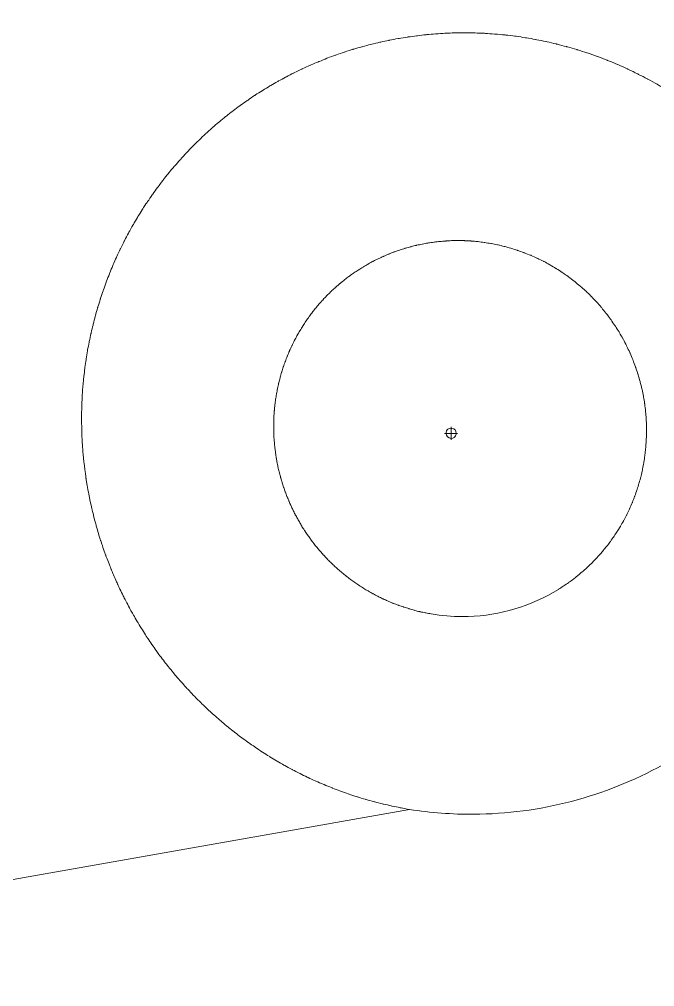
# Model space of a CAD drawing. Header units: millimetres. Extents: x 214 to 1190, y -192 to 1092.
# Drawn here: x 1046.31743 to 1046.32955, y 67.15974 to 67.17819 of the extents above; entities that cross this region are included whole.
import ezdxf

# ---------------------------------------------------------------- set-up
doc = ezdxf.new("R2010")
doc.units = ezdxf.units.MM
doc.layers.add('I-ARQ', color=8, linetype='Continuous', lineweight=0)

msp = doc.modelspace()

# ---------------------------------------------------------------- linework, layer by layer
at = {"layer": 'I-ARQ', "lineweight": 5}
for points, knots in [([(1046.261684, 67.170502), (1046.266799, 67.191433), (1046.285943, 67.20587), (1046.307473, 67.205035), (1046.307473, 67.205035), (1046.329003, 67.204198), (1046.346969, 67.188319), (1046.350444, 67.167054)], [0, 0, 0, 0, 0.5, 0.5, 0.5, 0.75, 1, 1, 1, 1]), ([(1046.305713, 67.205697), (1046.305713, 67.205697), (1046.312217, 67.205277), (1046.312217, 67.205277), (1046.312217, 67.205277), (1046.312217, 67.205277), (1046.318597, 67.203951), (1046.318597, 67.203951), (1046.318597, 67.203951), (1046.318597, 67.203951), (1046.324727, 67.201744), (1046.324727, 67.201744), (1046.324727, 67.201744), (1046.324727, 67.201744), (1046.330484, 67.198701), (1046.330484, 67.198701), (1046.330484, 67.198701), (1046.330484, 67.198701), (1046.335755, 67.194883), (1046.335755, 67.194883), (1046.335755, 67.194883), (1046.335755, 67.194883), (1046.340436, 67.190363), (1046.340436, 67.190363), (1046.340436, 67.190363), (1046.340436, 67.190363), (1046.344434, 67.185233), (1046.344434, 67.185233), (1046.344434, 67.185233), (1046.344434, 67.185233), (1046.347669, 67.179594), (1046.347669, 67.179594), (1046.347669, 67.179594), (1046.347669, 67.179594), (1046.350077, 67.173558), (1046.350077, 67.173558), (1046.350077, 67.173558), (1046.350077, 67.173558), (1046.351609, 67.167244), (1046.351609, 67.167244)], [0, 0, 0, 0, 0.1, 0.1, 0.1, 0.15, 0.2, 0.2, 0.2, 0.25, 0.3, 0.3, 0.3, 0.35, 0.4, 0.4, 0.4, 0.45, 0.5, 0.5, 0.5, 0.55, 0.6, 0.6, 0.6, 0.65, 0.7, 0.7, 0.7, 0.75, 0.8, 0.8, 0.8, 0.85, 0.9, 0.9, 0.9, 0.95, 1, 1, 1, 1]), ([(1046.263384, 67.159744), (1046.263384, 67.181794), (1046.280311, 67.200151), (1046.302289, 67.201935), (1046.302289, 67.201935), (1046.324267, 67.203719), (1046.343933, 67.188334), (1046.34749, 67.166571)], [0, 0, 0, 0, 0.5, 0.5, 0.5, 0.75, 1, 1, 1, 1]), ([(1046.26405, 67.159744), (1046.26405, 67.181347), (1046.280562, 67.199367), (1046.302083, 67.201249), (1046.302083, 67.201249), (1046.323603, 67.203132), (1046.342992, 67.188253), (1046.346744, 67.166979)], [0, 0, 0, 0, 0.5, 0.5, 0.5, 0.75, 1, 1, 1, 1]), ([(1046.26711, 67.159744), (1046.26711, 67.17976), (1046.282409, 67.196456), (1046.302349, 67.198201), (1046.302349, 67.198201), (1046.322289, 67.199945), (1046.340255, 67.18616), (1046.343731, 67.166448)], [0, 0, 0, 0, 0.5, 0.5, 0.5, 0.75, 1, 1, 1, 1]), ([(1046.325917, 67.177935), (1046.325917, 67.177935), (1046.325735, 67.177933), (1046.325735, 67.177933), (1046.325735, 67.177933), (1046.325735, 67.177933), (1046.325552, 67.177926), (1046.325552, 67.177926), (1046.325552, 67.177926), (1046.325552, 67.177926), (1046.325372, 67.177914), (1046.325372, 67.177914), (1046.325372, 67.177914), (1046.325372, 67.177914), (1046.325191, 67.177898), (1046.325191, 67.177898), (1046.325191, 67.177898), (1046.325191, 67.177898), (1046.325013, 67.177878), (1046.325013, 67.177878), (1046.325013, 67.177878), (1046.325013, 67.177878), (1046.324835, 67.177854), (1046.324835, 67.177854), (1046.324835, 67.177854), (1046.324835, 67.177854), (1046.324659, 67.177825), (1046.324659, 67.177825), (1046.324659, 67.177825), (1046.324659, 67.177825), (1046.324483, 67.177792), (1046.324483, 67.177792), (1046.324483, 67.177792), (1046.324483, 67.177792), (1046.324309, 67.177756), (1046.324309, 67.177756), (1046.324309, 67.177756), (1046.324309, 67.177756), (1046.324138, 67.177714), (1046.324138, 67.177714), (1046.324138, 67.177714), (1046.324138, 67.177714), (1046.323968, 67.177669), (1046.323968, 67.177669), (1046.323968, 67.177669), (1046.323968, 67.177669), (1046.323799, 67.17762), (1046.323799, 67.17762), (1046.323799, 67.17762), (1046.323799, 67.17762), (1046.323632, 67.177568), (1046.323632, 67.177568), (1046.323632, 67.177568), (1046.323632, 67.177568), (1046.323466, 67.17751), (1046.323466, 67.17751), (1046.323466, 67.17751), (1046.323466, 67.17751), (1046.323302, 67.17745), (1046.323302, 67.17745), (1046.323302, 67.17745), (1046.323302, 67.17745), (1046.32314, 67.177385), (1046.32314, 67.177385), (1046.32314, 67.177385), (1046.32314, 67.177385), (1046.322981, 67.177317), (1046.322981, 67.177317), (1046.322981, 67.177317), (1046.322981, 67.177317), (1046.322823, 67.177246), (1046.322823, 67.177246), (1046.322823, 67.177246), (1046.322823, 67.177246), (1046.322667, 67.17717), (1046.322667, 67.17717), (1046.322667, 67.17717), (1046.322667, 67.17717), (1046.322513, 67.177091), (1046.322513, 67.177091), (1046.322513, 67.177091), (1046.322513, 67.177091), (1046.322362, 67.177009), (1046.322362, 67.177009), (1046.322362, 67.177009), (1046.322362, 67.177009), (1046.322213, 67.176923), (1046.322213, 67.176923), (1046.322213, 67.176923), (1046.322213, 67.176923), (1046.322066, 67.176834), (1046.322066, 67.176834), (1046.322066, 67.176834), (1046.322066, 67.176834), (1046.321921, 67.176742), (1046.321921, 67.176742), (1046.321921, 67.176742), (1046.321921, 67.176742), (1046.321779, 67.176645), (1046.321779, 67.176645), (1046.321779, 67.176645), (1046.321779, 67.176645), (1046.321638, 67.176546), (1046.321638, 67.176546), (1046.321638, 67.176546), (1046.321638, 67.176546), (1046.321502, 67.176445), (1046.321502, 67.176445), (1046.321502, 67.176445), (1046.321502, 67.176445), (1046.321367, 67.176339), (1046.321367, 67.176339), (1046.321367, 67.176339), (1046.321367, 67.176339), (1046.321234, 67.17623), (1046.321234, 67.17623), (1046.321234, 67.17623), (1046.321234, 67.17623), (1046.321104, 67.176119), (1046.321104, 67.176119), (1046.321104, 67.176119), (1046.321104, 67.176119), (1046.320977, 67.176004), (1046.320977, 67.176004), (1046.320977, 67.176004), (1046.320977, 67.176004), (1046.320853, 67.175887), (1046.320853, 67.175887), (1046.320853, 67.175887), (1046.320853, 67.175887), (1046.320731, 67.175766), (1046.320731, 67.175766), (1046.320731, 67.175766), (1046.320731, 67.175766), (1046.320613, 67.175643), (1046.320613, 67.175643), (1046.320613, 67.175643), (1046.320613, 67.175643), (1046.320498, 67.175517), (1046.320498, 67.175517), (1046.320498, 67.175517), (1046.320498, 67.175517), (1046.320384, 67.175389), (1046.320384, 67.175389), (1046.320384, 67.175389), (1046.320384, 67.175389), (1046.320275, 67.175257), (1046.320275, 67.175257), (1046.320275, 67.175257), (1046.320275, 67.175257), (1046.320168, 67.175123), (1046.320168, 67.175123), (1046.320168, 67.175123), (1046.320168, 67.175123), (1046.320064, 67.174987), (1046.320064, 67.174987), (1046.320064, 67.174987), (1046.320064, 67.174987), (1046.319964, 67.174848), (1046.319964, 67.174848), (1046.319964, 67.174848), (1046.319964, 67.174848), (1046.319867, 67.174706), (1046.319867, 67.174706), (1046.319867, 67.174706), (1046.319867, 67.174706), (1046.319772, 67.174563), (1046.319772, 67.174563), (1046.319772, 67.174563), (1046.319772, 67.174563), (1046.319682, 67.174417), (1046.319682, 67.174417), (1046.319682, 67.174417), (1046.319682, 67.174417), (1046.319595, 67.174269), (1046.319595, 67.174269), (1046.319595, 67.174269), (1046.319595, 67.174269), (1046.319512, 67.174119), (1046.319512, 67.174119), (1046.319512, 67.174119), (1046.319512, 67.174119), (1046.319432, 67.173966), (1046.319432, 67.173966), (1046.319432, 67.173966), (1046.319432, 67.173966), (1046.319355, 67.173813), (1046.319355, 67.173813), (1046.319355, 67.173813), (1046.319355, 67.173813), (1046.319281, 67.173657), (1046.319281, 67.173657), (1046.319281, 67.173657), (1046.319281, 67.173657), (1046.319212, 67.1735), (1046.319212, 67.1735), (1046.319212, 67.1735), (1046.319212, 67.1735), (1046.319147, 67.173342), (1046.319147, 67.173342), (1046.319147, 67.173342), (1046.319147, 67.173342), (1046.319084, 67.173182), (1046.319084, 67.173182), (1046.319084, 67.173182), (1046.319084, 67.173182), (1046.319027, 67.173021), (1046.319027, 67.173021), (1046.319027, 67.173021), (1046.319027, 67.173021), (1046.318972, 67.172859), (1046.318972, 67.172859), (1046.318972, 67.172859), (1046.318972, 67.172859), (1046.318922, 67.172695), (1046.318922, 67.172695), (1046.318922, 67.172695), (1046.318922, 67.172695), (1046.318875, 67.172532), (1046.318875, 67.172532), (1046.318875, 67.172532), (1046.318875, 67.172532), (1046.318833, 67.172367), (1046.318833, 67.172367), (1046.318833, 67.172367), (1046.318833, 67.172367), (1046.318794, 67.172202), (1046.318794, 67.172202), (1046.318794, 67.172202), (1046.318794, 67.172202), (1046.318758, 67.172037), (1046.318758, 67.172037), (1046.318758, 67.172037), (1046.318758, 67.172037), (1046.318727, 67.171872), (1046.318727, 67.171872), (1046.318727, 67.171872), (1046.318727, 67.171872), (1046.3187, 67.171706), (1046.3187, 67.171706), (1046.3187, 67.171706), (1046.3187, 67.171706), (1046.318676, 67.17154), (1046.318676, 67.17154), (1046.318676, 67.17154), (1046.318676, 67.17154), (1046.318657, 67.171374), (1046.318657, 67.171374), (1046.318657, 67.171374), (1046.318657, 67.171374), (1046.31864, 67.17121), (1046.31864, 67.17121), (1046.31864, 67.17121), (1046.31864, 67.17121), (1046.318628, 67.171045), (1046.318628, 67.171045), (1046.318628, 67.171045), (1046.318628, 67.171045), (1046.31862, 67.170881), (1046.31862, 67.170881), (1046.31862, 67.170881), (1046.31862, 67.170881), (1046.318615, 67.170717), (1046.318615, 67.170717), (1046.318615, 67.170717), (1046.318615, 67.170717), (1046.318614, 67.170555), (1046.318614, 67.170555), (1046.318614, 67.170555), (1046.318614, 67.170555), (1046.318616, 67.170393), (1046.318616, 67.170393), (1046.318616, 67.170393), (1046.318616, 67.170393), (1046.31862, 67.170233), (1046.31862, 67.170233), (1046.31862, 67.170233), (1046.31862, 67.170233), (1046.318629, 67.170072), (1046.318629, 67.170072), (1046.318629, 67.170072), (1046.318629, 67.170072), (1046.318641, 67.169914), (1046.318641, 67.169914), (1046.318641, 67.169914), (1046.318641, 67.169914), (1046.318657, 67.169756), (1046.318657, 67.169756), (1046.318657, 67.169756), (1046.318657, 67.169756), (1046.318697, 67.169445), (1046.318697, 67.169445), (1046.318697, 67.169445), (1046.318697, 67.169445), (1046.318751, 67.16914), (1046.318751, 67.16914), (1046.318751, 67.16914), (1046.318751, 67.16914), (1046.318814, 67.168839), (1046.318814, 67.168839), (1046.318814, 67.168839), (1046.318814, 67.168839), (1046.31889, 67.168544), (1046.31889, 67.168544), (1046.31889, 67.168544), (1046.31889, 67.168544), (1046.318976, 67.168255), (1046.318976, 67.168255), (1046.318976, 67.168255), (1046.318976, 67.168255), (1046.319074, 67.167971), (1046.319074, 67.167971), (1046.319074, 67.167971), (1046.319074, 67.167971), (1046.319182, 67.167693), (1046.319182, 67.167693), (1046.319182, 67.167693), (1046.319182, 67.167693), (1046.3193, 67.16742), (1046.3193, 67.16742), (1046.3193, 67.16742), (1046.3193, 67.16742), (1046.319429, 67.167153), (1046.319429, 67.167153), (1046.319429, 67.167153), (1046.319429, 67.167153), (1046.319568, 67.166892), (1046.319568, 67.166892), (1046.319568, 67.166892), (1046.319568, 67.166892), (1046.319717, 67.166636), (1046.319717, 67.166636), (1046.319717, 67.166636), (1046.319717, 67.166636), (1046.319877, 67.166385), (1046.319877, 67.166385), (1046.319877, 67.166385), (1046.319877, 67.166385), (1046.320046, 67.166141), (1046.320046, 67.166141), (1046.320046, 67.166141), (1046.320046, 67.166141), (1046.320226, 67.1659), (1046.320226, 67.1659), (1046.320226, 67.1659), (1046.320226, 67.1659), (1046.320418, 67.165666), (1046.320418, 67.165666), (1046.320418, 67.165666), (1046.320418, 67.165666), (1046.320619, 67.165438), (1046.320619, 67.165438), (1046.320619, 67.165438), (1046.320619, 67.165438), (1046.320833, 67.165216), (1046.320833, 67.165216), (1046.320833, 67.165216), (1046.320833, 67.165216), (1046.321056, 67.165001), (1046.321056, 67.165001), (1046.321056, 67.165001), (1046.321056, 67.165001), (1046.321292, 67.164793), (1046.321292, 67.164793), (1046.321292, 67.164793), (1046.321292, 67.164793), (1046.321415, 67.16469), (1046.321415, 67.16469), (1046.321415, 67.16469), (1046.321415, 67.16469), (1046.321538, 67.164593), (1046.321538, 67.164593), (1046.321538, 67.164593), (1046.321538, 67.164593), (1046.321666, 67.164495), (1046.321666, 67.164495), (1046.321666, 67.164495), (1046.321666, 67.164495), (1046.321796, 67.1644), (1046.321796, 67.1644), (1046.321796, 67.1644), (1046.321796, 67.1644), (1046.32193, 67.164308), (1046.32193, 67.164308), (1046.32193, 67.164308), (1046.32193, 67.164308), (1046.322065, 67.164217), (1046.322065, 67.164217), (1046.322065, 67.164217), (1046.322065, 67.164217), (1046.322204, 67.164131), (1046.322204, 67.164131), (1046.322204, 67.164131), (1046.322204, 67.164131), (1046.322344, 67.164046), (1046.322344, 67.164046), (1046.322344, 67.164046), (1046.322344, 67.164046), (1046.322488, 67.163964), (1046.322488, 67.163964), (1046.322488, 67.163964), (1046.322488, 67.163964), (1046.322633, 67.163884), (1046.322633, 67.163884), (1046.322633, 67.163884), (1046.322633, 67.163884), (1046.322781, 67.163808), (1046.322781, 67.163808), (1046.322781, 67.163808), (1046.322781, 67.163808), (1046.322932, 67.163734), (1046.322932, 67.163734), (1046.322932, 67.163734), (1046.322932, 67.163734), (1046.323085, 67.163664), (1046.323085, 67.163664), (1046.323085, 67.163664), (1046.323085, 67.163664), (1046.323239, 67.163598), (1046.323239, 67.163598), (1046.323239, 67.163598), (1046.323239, 67.163598), (1046.323396, 67.163534), (1046.323396, 67.163534), (1046.323396, 67.163534), (1046.323396, 67.163534), (1046.323554, 67.163473), (1046.323554, 67.163473), (1046.323554, 67.163473), (1046.323554, 67.163473), (1046.323714, 67.163416), (1046.323714, 67.163416), (1046.323714, 67.163416), (1046.323714, 67.163416), (1046.323876, 67.163364), (1046.323876, 67.163364), (1046.323876, 67.163364), (1046.323876, 67.163364), (1046.32404, 67.163314), (1046.32404, 67.163314), (1046.32404, 67.163314), (1046.32404, 67.163314), (1046.324205, 67.163268), (1046.324205, 67.163268), (1046.324205, 67.163268), (1046.324205, 67.163268), (1046.324371, 67.163226), (1046.324371, 67.163226), (1046.324371, 67.163226), (1046.324371, 67.163226), (1046.324538, 67.163188), (1046.324538, 67.163188), (1046.324538, 67.163188), (1046.324538, 67.163188), (1046.324706, 67.163154), (1046.324706, 67.163154), (1046.324706, 67.163154), (1046.324706, 67.163154), (1046.324875, 67.163122), (1046.324875, 67.163122)], [0, 0, 0, 0, 0.008696, 0.008696, 0.008696, 0.013043, 0.017391, 0.017391, 0.017391, 0.021739, 0.026087, 0.026087, 0.026087, 0.030435, 0.034783, 0.034783, 0.034783, 0.03913, 0.043478, 0.043478, 0.043478, 0.047826, 0.052174, 0.052174, 0.052174, 0.056522, 0.06087, 0.06087, 0.06087, 0.065217, 0.069565, 0.069565, 0.069565, 0.073913, 0.078261, 0.078261, 0.078261, 0.082609, 0.086957, 0.086957, 0.086957, 0.091304, 0.095652, 0.095652, 0.095652, 0.1, 0.104348, 0.104348, 0.104348, 0.108696, 0.113043, 0.113043, 0.113043, 0.117391, 0.121739, 0.121739, 0.121739, 0.126087, 0.130435, 0.130435, 0.130435, 0.134783, 0.13913, 0.13913, 0.13913, 0.143478, 0.147826, 0.147826, 0.147826, 0.152174, 0.156522, 0.156522, 0.156522, 0.16087, 0.165217, 0.165217, 0.165217, 0.169565, 0.173913, 0.173913, 0.173913, 0.178261, 0.182609, 0.182609, 0.182609, 0.186957, 0.191304, 0.191304, 0.191304, 0.195652, 0.2, 0.2, 0.2, 0.204348, 0.208696, 0.208696, 0.208696, 0.213043, 0.217391, 0.217391, 0.217391, 0.221739, 0.226087, 0.226087, 0.226087, 0.230435, 0.234783, 0.234783, 0.234783, 0.23913, 0.243478, 0.243478, 0.243478, 0.247826, 0.252174, 0.252174, 0.252174, 0.256522, 0.26087, 0.26087, 0.26087, 0.265217, 0.269565, 0.269565, 0.269565, 0.273913, 0.278261, 0.278261, 0.278261, 0.282609, 0.286957, 0.286957, 0.286957, 0.291304, 0.295652, 0.295652, 0.295652, 0.3, 0.304348, 0.304348, 0.304348, 0.308696, 0.313043, 0.313043, 0.313043, 0.317391, 0.321739, 0.321739, 0.321739, 0.326087, 0.330435, 0.330435, 0.330435, 0.334783, 0.33913, 0.33913, 0.33913, 0.343478, 0.347826, 0.347826, 0.347826, 0.352174, 0.356522, 0.356522, 0.356522, 0.36087, 0.365217, 0.365217, 0.365217, 0.369565, 0.373913, 0.373913, 0.373913, 0.378261, 0.382609, 0.382609, 0.382609, 0.386957, 0.391304, 0.391304, 0.391304, 0.395652, 0.4, 0.4, 0.4, 0.404348, 0.408696, 0.408696, 0.408696, 0.413043, 0.417391, 0.417391, 0.417391, 0.421739, 0.426087, 0.426087, 0.426087, 0.430435, 0.434783, 0.434783, 0.434783, 0.43913, 0.443478, 0.443478, 0.443478, 0.447826, 0.452174, 0.452174, 0.452174, 0.456522, 0.46087, 0.46087, 0.46087, 0.465217, 0.469565, 0.469565, 0.469565, 0.473913, 0.478261, 0.478261, 0.478261, 0.482609, 0.486957, 0.486957, 0.486957, 0.491304, 0.495652, 0.495652, 0.495652, 0.5, 0.504348, 0.504348, 0.504348, 0.508696, 0.513043, 0.513043, 0.513043, 0.517391, 0.521739, 0.521739, 0.521739, 0.526087, 0.530435, 0.530435, 0.530435, 0.534783, 0.53913, 0.53913, 0.53913, 0.543478, 0.547826, 0.547826, 0.547826, 0.552174, 0.556522, 0.556522, 0.556522, 0.56087, 0.565217, 0.565217, 0.565217, 0.569565, 0.573913, 0.573913, 0.573913, 0.578261, 0.582609, 0.582609, 0.582609, 0.586957, 0.591304, 0.591304, 0.591304, 0.595652, 0.6, 0.6, 0.6, 0.604348, 0.608696, 0.608696, 0.608696, 0.613043, 0.617391, 0.617391, 0.617391, 0.621739, 0.626087, 0.626087, 0.626087, 0.630435, 0.634783, 0.634783, 0.634783, 0.63913, 0.643478, 0.643478, 0.643478, 0.647826, 0.652174, 0.652174, 0.652174, 0.656522, 0.66087, 0.66087, 0.66087, 0.665217, 0.669565, 0.669565, 0.669565, 0.673913, 0.678261, 0.678261, 0.678261, 0.682609, 0.686957, 0.686957, 0.686957, 0.691304, 0.695652, 0.695652, 0.695652, 0.7, 0.704348, 0.704348, 0.704348, 0.708696, 0.713043, 0.713043, 0.713043, 0.717391, 0.721739, 0.721739, 0.721739, 0.726087, 0.730435, 0.730435, 0.730435, 0.734783, 0.73913, 0.73913, 0.73913, 0.743478, 0.747826, 0.747826, 0.747826, 0.752174, 0.756522, 0.756522, 0.756522, 0.76087, 0.765217, 0.765217, 0.765217, 0.769565, 0.773913, 0.773913, 0.773913, 0.778261, 0.782609, 0.782609, 0.782609, 0.786957, 0.791304, 0.791304, 0.791304, 0.795652, 0.8, 0.8, 0.8, 0.804348, 0.808696, 0.808696, 0.808696, 0.813043, 0.817391, 0.817391, 0.817391, 0.821739, 0.826087, 0.826087, 0.826087, 0.830435, 0.834783, 0.834783, 0.834783, 0.83913, 0.843478, 0.843478, 0.843478, 0.847826, 0.852174, 0.852174, 0.852174, 0.856522, 0.86087, 0.86087, 0.86087, 0.865217, 0.869565, 0.869565, 0.869565, 0.873913, 0.878261, 0.878261, 0.878261, 0.882609, 0.886957, 0.886957, 0.886957, 0.891304, 0.895652, 0.895652, 0.895652, 0.9, 0.904348, 0.904348, 0.904348, 0.908696, 0.913043, 0.913043, 0.913043, 0.917391, 0.921739, 0.921739, 0.921739, 0.926087, 0.930435, 0.930435, 0.930435, 0.934783, 0.93913, 0.93913, 0.93913, 0.943478, 0.947826, 0.947826, 0.947826, 0.952174, 0.956522, 0.956522, 0.956522, 0.96087, 0.965217, 0.965217, 0.965217, 0.969565, 0.973913, 0.973913, 0.973913, 0.978261, 0.982609, 0.982609, 0.982609, 0.986957, 0.991304, 0.991304, 0.991304, 0.995652, 1, 1, 1, 1]), ([(1046.329708, 67.163975), (1046.329708, 67.163975), (1046.329865, 67.164067), (1046.329865, 67.164067), (1046.329865, 67.164067), (1046.329865, 67.164067), (1046.330021, 67.164164), (1046.330021, 67.164164), (1046.330021, 67.164164), (1046.330021, 67.164164), (1046.330173, 67.164264), (1046.330173, 67.164264), (1046.330173, 67.164264), (1046.330173, 67.164264), (1046.330323, 67.164369), (1046.330323, 67.164369), (1046.330323, 67.164369), (1046.330323, 67.164369), (1046.330472, 67.164477), (1046.330472, 67.164477), (1046.330472, 67.164477), (1046.330472, 67.164477), (1046.330618, 67.164589), (1046.330618, 67.164589), (1046.330618, 67.164589), (1046.330618, 67.164589), (1046.330762, 67.164706), (1046.330762, 67.164706), (1046.330762, 67.164706), (1046.330762, 67.164706), (1046.330902, 67.164826), (1046.330902, 67.164826), (1046.330902, 67.164826), (1046.330902, 67.164826), (1046.33104, 67.164951), (1046.33104, 67.164951), (1046.33104, 67.164951), (1046.33104, 67.164951), (1046.331176, 67.165079), (1046.331176, 67.165079), (1046.331176, 67.165079), (1046.331176, 67.165079), (1046.331308, 67.165211), (1046.331308, 67.165211), (1046.331308, 67.165211), (1046.331308, 67.165211), (1046.331437, 67.165347), (1046.331437, 67.165347), (1046.331437, 67.165347), (1046.331437, 67.165347), (1046.331564, 67.165487), (1046.331564, 67.165487), (1046.331564, 67.165487), (1046.331564, 67.165487), (1046.331688, 67.165631), (1046.331688, 67.165631), (1046.331688, 67.165631), (1046.331688, 67.165631), (1046.331808, 67.165778), (1046.331808, 67.165778), (1046.331808, 67.165778), (1046.331808, 67.165778), (1046.331925, 67.165929), (1046.331925, 67.165929), (1046.331925, 67.165929), (1046.331925, 67.165929), (1046.332038, 67.166084), (1046.332038, 67.166084), (1046.332038, 67.166084), (1046.332038, 67.166084), (1046.332147, 67.166243), (1046.332147, 67.166243), (1046.332147, 67.166243), (1046.332147, 67.166243), (1046.332253, 67.166405), (1046.332253, 67.166405), (1046.332253, 67.166405), (1046.332253, 67.166405), (1046.332355, 67.16657), (1046.332355, 67.16657), (1046.332355, 67.16657), (1046.332355, 67.16657), (1046.332453, 67.16674), (1046.332453, 67.16674), (1046.332453, 67.16674), (1046.332453, 67.16674), (1046.332548, 67.166913), (1046.332548, 67.166913), (1046.332548, 67.166913), (1046.332548, 67.166913), (1046.332638, 67.167089), (1046.332638, 67.167089), (1046.332638, 67.167089), (1046.332638, 67.167089), (1046.332723, 67.167268), (1046.332723, 67.167268), (1046.332723, 67.167268), (1046.332723, 67.167268), (1046.332805, 67.167451), (1046.332805, 67.167451), (1046.332805, 67.167451), (1046.332805, 67.167451), (1046.332881, 67.167636), (1046.332881, 67.167636), (1046.332881, 67.167636), (1046.332881, 67.167636), (1046.332953, 67.167827), (1046.332953, 67.167827), (1046.332953, 67.167827), (1046.332953, 67.167827), (1046.33302, 67.168018), (1046.33302, 67.168018), (1046.33302, 67.168018), (1046.33302, 67.168018), (1046.333082, 67.168213), (1046.333082, 67.168213), (1046.333082, 67.168213), (1046.333082, 67.168213), (1046.33314, 67.16841), (1046.33314, 67.16841), (1046.33314, 67.16841), (1046.33314, 67.16841), (1046.333191, 67.168611), (1046.333191, 67.168611), (1046.333191, 67.168611), (1046.333191, 67.168611), (1046.333238, 67.168813), (1046.333238, 67.168813), (1046.333238, 67.168813), (1046.333238, 67.168813), (1046.333279, 67.169018), (1046.333279, 67.169018), (1046.333279, 67.169018), (1046.333279, 67.169018), (1046.333315, 67.169225), (1046.333315, 67.169225), (1046.333315, 67.169225), (1046.333315, 67.169225), (1046.333345, 67.169436), (1046.333345, 67.169436), (1046.333345, 67.169436), (1046.333345, 67.169436), (1046.333369, 67.169646), (1046.333369, 67.169646), (1046.333369, 67.169646), (1046.333369, 67.169646), (1046.333387, 67.16986), (1046.333387, 67.16986), (1046.333387, 67.16986), (1046.333387, 67.16986), (1046.333399, 67.170073), (1046.333399, 67.170073), (1046.333399, 67.170073), (1046.333399, 67.170073), (1046.333405, 67.17029), (1046.333405, 67.17029), (1046.333405, 67.17029), (1046.333405, 67.17029), (1046.333405, 67.170507), (1046.333405, 67.170507), (1046.333405, 67.170507), (1046.333405, 67.170507), (1046.333398, 67.170727), (1046.333398, 67.170727), (1046.333398, 67.170727), (1046.333398, 67.170727), (1046.333385, 67.170945), (1046.333385, 67.170945), (1046.333385, 67.170945), (1046.333385, 67.170945), (1046.333365, 67.171165), (1046.333365, 67.171165), (1046.333365, 67.171165), (1046.333365, 67.171165), (1046.333339, 67.171384), (1046.333339, 67.171384), (1046.333339, 67.171384), (1046.333339, 67.171384), (1046.333307, 67.171605), (1046.333307, 67.171605), (1046.333307, 67.171605), (1046.333307, 67.171605), (1046.333268, 67.171824), (1046.333268, 67.171824), (1046.333268, 67.171824), (1046.333268, 67.171824), (1046.333221, 67.172043), (1046.333221, 67.172043), (1046.333221, 67.172043), (1046.333221, 67.172043), (1046.333169, 67.172261), (1046.333169, 67.172261), (1046.333169, 67.172261), (1046.333169, 67.172261), (1046.33311, 67.172479), (1046.33311, 67.172479), (1046.33311, 67.172479), (1046.33311, 67.172479), (1046.333044, 67.172695), (1046.333044, 67.172695), (1046.333044, 67.172695), (1046.333044, 67.172695), (1046.332971, 67.17291), (1046.332971, 67.17291), (1046.332971, 67.17291), (1046.332971, 67.17291), (1046.332893, 67.173123), (1046.332893, 67.173123), (1046.332893, 67.173123), (1046.332893, 67.173123), (1046.332807, 67.173334), (1046.332807, 67.173334), (1046.332807, 67.173334), (1046.332807, 67.173334), (1046.332715, 67.173542), (1046.332715, 67.173542), (1046.332715, 67.173542), (1046.332715, 67.173542), (1046.332617, 67.173747), (1046.332617, 67.173747), (1046.332617, 67.173747), (1046.332617, 67.173747), (1046.332514, 67.17395), (1046.332514, 67.17395), (1046.332514, 67.17395), (1046.332514, 67.17395), (1046.332403, 67.174149), (1046.332403, 67.174149), (1046.332403, 67.174149), (1046.332403, 67.174149), (1046.332286, 67.174345), (1046.332286, 67.174345), (1046.332286, 67.174345), (1046.332286, 67.174345), (1046.332165, 67.174536), (1046.332165, 67.174536), (1046.332165, 67.174536), (1046.332165, 67.174536), (1046.332038, 67.174724), (1046.332038, 67.174724), (1046.332038, 67.174724), (1046.332038, 67.174724), (1046.331906, 67.174908), (1046.331906, 67.174908), (1046.331906, 67.174908), (1046.331906, 67.174908), (1046.331768, 67.175088), (1046.331768, 67.175088), (1046.331768, 67.175088), (1046.331768, 67.175088), (1046.331624, 67.175263), (1046.331624, 67.175263), (1046.331624, 67.175263), (1046.331624, 67.175263), (1046.331477, 67.175433), (1046.331477, 67.175433), (1046.331477, 67.175433), (1046.331477, 67.175433), (1046.331325, 67.175598), (1046.331325, 67.175598), (1046.331325, 67.175598), (1046.331325, 67.175598), (1046.331169, 67.175758), (1046.331169, 67.175758), (1046.331169, 67.175758), (1046.331169, 67.175758), (1046.331009, 67.175913), (1046.331009, 67.175913), (1046.331009, 67.175913), (1046.331009, 67.175913), (1046.330844, 67.176062), (1046.330844, 67.176062), (1046.330844, 67.176062), (1046.330844, 67.176062), (1046.330676, 67.176205), (1046.330676, 67.176205), (1046.330676, 67.176205), (1046.330676, 67.176205), (1046.330505, 67.176345), (1046.330505, 67.176345), (1046.330505, 67.176345), (1046.330505, 67.176345), (1046.330331, 67.176477), (1046.330331, 67.176477), (1046.330331, 67.176477), (1046.330331, 67.176477), (1046.330153, 67.176604), (1046.330153, 67.176604), (1046.330153, 67.176604), (1046.330153, 67.176604), (1046.329974, 67.176724), (1046.329974, 67.176724), (1046.329974, 67.176724), (1046.329974, 67.176724), (1046.32979, 67.17684), (1046.32979, 67.17684), (1046.32979, 67.17684), (1046.32979, 67.17684), (1046.329607, 67.176949), (1046.329607, 67.176949), (1046.329607, 67.176949), (1046.329607, 67.176949), (1046.329419, 67.177053), (1046.329419, 67.177053), (1046.329419, 67.177053), (1046.329419, 67.177053), (1046.329231, 67.17715), (1046.329231, 67.17715), (1046.329231, 67.17715), (1046.329231, 67.17715), (1046.32904, 67.177243), (1046.32904, 67.177243), (1046.32904, 67.177243), (1046.32904, 67.177243), (1046.328849, 67.177328), (1046.328849, 67.177328), (1046.328849, 67.177328), (1046.328849, 67.177328), (1046.328655, 67.177408), (1046.328655, 67.177408), (1046.328655, 67.177408), (1046.328655, 67.177408), (1046.328462, 67.177482), (1046.328462, 67.177482), (1046.328462, 67.177482), (1046.328462, 67.177482), (1046.328267, 67.177551), (1046.328267, 67.177551), (1046.328267, 67.177551), (1046.328267, 67.177551), (1046.328072, 67.177613), (1046.328072, 67.177613), (1046.328072, 67.177613), (1046.328072, 67.177613), (1046.327875, 67.17767), (1046.327875, 67.17767), (1046.327875, 67.17767), (1046.327875, 67.17767), (1046.327679, 67.177721), (1046.327679, 67.177721), (1046.327679, 67.177721), (1046.327679, 67.177721), (1046.327482, 67.177767), (1046.327482, 67.177767), (1046.327482, 67.177767), (1046.327482, 67.177767), (1046.327286, 67.177807), (1046.327286, 67.177807), (1046.327286, 67.177807), (1046.327286, 67.177807), (1046.327088, 67.177841), (1046.327088, 67.177841), (1046.327088, 67.177841), (1046.327088, 67.177841), (1046.326892, 67.17787), (1046.326892, 67.17787), (1046.326892, 67.17787), (1046.326892, 67.17787), (1046.326696, 67.177894), (1046.326696, 67.177894), (1046.326696, 67.177894), (1046.326696, 67.177894), (1046.326501, 67.177911), (1046.326501, 67.177911), (1046.326501, 67.177911), (1046.326501, 67.177911), (1046.326306, 67.177925), (1046.326306, 67.177925), (1046.326306, 67.177925), (1046.326306, 67.177925), (1046.326111, 67.177933), (1046.326111, 67.177933), (1046.326111, 67.177933), (1046.326111, 67.177933), (1046.325917, 67.177935), (1046.325917, 67.177935)], [0, 0, 0, 0, 0.010638, 0.010638, 0.010638, 0.015957, 0.021277, 0.021277, 0.021277, 0.026596, 0.031915, 0.031915, 0.031915, 0.037234, 0.042553, 0.042553, 0.042553, 0.047872, 0.053191, 0.053191, 0.053191, 0.058511, 0.06383, 0.06383, 0.06383, 0.069149, 0.074468, 0.074468, 0.074468, 0.079787, 0.085106, 0.085106, 0.085106, 0.090426, 0.095745, 0.095745, 0.095745, 0.101064, 0.106383, 0.106383, 0.106383, 0.111702, 0.117021, 0.117021, 0.117021, 0.12234, 0.12766, 0.12766, 0.12766, 0.132979, 0.138298, 0.138298, 0.138298, 0.143617, 0.148936, 0.148936, 0.148936, 0.154255, 0.159574, 0.159574, 0.159574, 0.164894, 0.170213, 0.170213, 0.170213, 0.175532, 0.180851, 0.180851, 0.180851, 0.18617, 0.191489, 0.191489, 0.191489, 0.196809, 0.202128, 0.202128, 0.202128, 0.207447, 0.212766, 0.212766, 0.212766, 0.218085, 0.223404, 0.223404, 0.223404, 0.228723, 0.234043, 0.234043, 0.234043, 0.239362, 0.244681, 0.244681, 0.244681, 0.25, 0.255319, 0.255319, 0.255319, 0.260638, 0.265957, 0.265957, 0.265957, 0.271277, 0.276596, 0.276596, 0.276596, 0.281915, 0.287234, 0.287234, 0.287234, 0.292553, 0.297872, 0.297872, 0.297872, 0.303191, 0.308511, 0.308511, 0.308511, 0.31383, 0.319149, 0.319149, 0.319149, 0.324468, 0.329787, 0.329787, 0.329787, 0.335106, 0.340426, 0.340426, 0.340426, 0.345745, 0.351064, 0.351064, 0.351064, 0.356383, 0.361702, 0.361702, 0.361702, 0.367021, 0.37234, 0.37234, 0.37234, 0.37766, 0.382979, 0.382979, 0.382979, 0.388298, 0.393617, 0.393617, 0.393617, 0.398936, 0.404255, 0.404255, 0.404255, 0.409574, 0.414894, 0.414894, 0.414894, 0.420213, 0.425532, 0.425532, 0.425532, 0.430851, 0.43617, 0.43617, 0.43617, 0.441489, 0.446809, 0.446809, 0.446809, 0.452128, 0.457447, 0.457447, 0.457447, 0.462766, 0.468085, 0.468085, 0.468085, 0.473404, 0.478723, 0.478723, 0.478723, 0.484043, 0.489362, 0.489362, 0.489362, 0.494681, 0.5, 0.5, 0.5, 0.505319, 0.510638, 0.510638, 0.510638, 0.515957, 0.521277, 0.521277, 0.521277, 0.526596, 0.531915, 0.531915, 0.531915, 0.537234, 0.542553, 0.542553, 0.542553, 0.547872, 0.553191, 0.553191, 0.553191, 0.558511, 0.56383, 0.56383, 0.56383, 0.569149, 0.574468, 0.574468, 0.574468, 0.579787, 0.585106, 0.585106, 0.585106, 0.590426, 0.595745, 0.595745, 0.595745, 0.601064, 0.606383, 0.606383, 0.606383, 0.611702, 0.617021, 0.617021, 0.617021, 0.62234, 0.62766, 0.62766, 0.62766, 0.632979, 0.638298, 0.638298, 0.638298, 0.643617, 0.648936, 0.648936, 0.648936, 0.654255, 0.659574, 0.659574, 0.659574, 0.664894, 0.670213, 0.670213, 0.670213, 0.675532, 0.680851, 0.680851, 0.680851, 0.68617, 0.691489, 0.691489, 0.691489, 0.696809, 0.702128, 0.702128, 0.702128, 0.707447, 0.712766, 0.712766, 0.712766, 0.718085, 0.723404, 0.723404, 0.723404, 0.728723, 0.734043, 0.734043, 0.734043, 0.739362, 0.744681, 0.744681, 0.744681, 0.75, 0.755319, 0.755319, 0.755319, 0.760638, 0.765957, 0.765957, 0.765957, 0.771277, 0.776596, 0.776596, 0.776596, 0.781915, 0.787234, 0.787234, 0.787234, 0.792553, 0.797872, 0.797872, 0.797872, 0.803191, 0.808511, 0.808511, 0.808511, 0.81383, 0.819149, 0.819149, 0.819149, 0.824468, 0.829787, 0.829787, 0.829787, 0.835106, 0.840426, 0.840426, 0.840426, 0.845745, 0.851064, 0.851064, 0.851064, 0.856383, 0.861702, 0.861702, 0.861702, 0.867021, 0.87234, 0.87234, 0.87234, 0.87766, 0.882979, 0.882979, 0.882979, 0.888298, 0.893617, 0.893617, 0.893617, 0.898936, 0.904255, 0.904255, 0.904255, 0.909574, 0.914894, 0.914894, 0.914894, 0.920213, 0.925532, 0.925532, 0.925532, 0.930851, 0.93617, 0.93617, 0.93617, 0.941489, 0.946809, 0.946809, 0.946809, 0.952128, 0.957447, 0.957447, 0.957447, 0.962766, 0.968085, 0.968085, 0.968085, 0.973404, 0.978723, 0.978723, 0.978723, 0.984043, 0.989362, 0.989362, 0.989362, 0.994681, 1, 1, 1, 1]), ([(1046.325796, 67.173972), (1046.325796, 67.173972), (1046.32568, 67.173971), (1046.32568, 67.173971), (1046.32568, 67.173971), (1046.32568, 67.173971), (1046.325566, 67.173964), (1046.325566, 67.173964), (1046.325566, 67.173964), (1046.325566, 67.173964), (1046.325452, 67.173955), (1046.325452, 67.173955), (1046.325452, 67.173955), (1046.325452, 67.173955), (1046.325339, 67.173942), (1046.325339, 67.173942), (1046.325339, 67.173942), (1046.325339, 67.173942), (1046.325226, 67.173925), (1046.325226, 67.173925), (1046.325226, 67.173925), (1046.325226, 67.173925), (1046.325115, 67.173905), (1046.325115, 67.173905), (1046.325115, 67.173905), (1046.325115, 67.173905), (1046.325006, 67.173882), (1046.325006, 67.173882), (1046.325006, 67.173882), (1046.325006, 67.173882), (1046.324897, 67.173855), (1046.324897, 67.173855), (1046.324897, 67.173855), (1046.324897, 67.173855), (1046.32479, 67.173825), (1046.32479, 67.173825), (1046.32479, 67.173825), (1046.32479, 67.173825), (1046.324684, 67.17379), (1046.324684, 67.17379), (1046.324684, 67.17379), (1046.324684, 67.17379), (1046.32458, 67.173755), (1046.32458, 67.173755), (1046.32458, 67.173755), (1046.32458, 67.173755), (1046.324477, 67.173715), (1046.324477, 67.173715), (1046.324477, 67.173715), (1046.324477, 67.173715), (1046.324376, 67.173671), (1046.324376, 67.173671), (1046.324376, 67.173671), (1046.324376, 67.173671), (1046.324277, 67.173626), (1046.324277, 67.173626), (1046.324277, 67.173626), (1046.324277, 67.173626), (1046.324179, 67.173577), (1046.324179, 67.173577), (1046.324179, 67.173577), (1046.324179, 67.173577), (1046.324083, 67.173524), (1046.324083, 67.173524), (1046.324083, 67.173524), (1046.324083, 67.173524), (1046.323989, 67.17347), (1046.323989, 67.17347), (1046.323989, 67.17347), (1046.323989, 67.17347), (1046.323896, 67.173412), (1046.323896, 67.173412), (1046.323896, 67.173412), (1046.323896, 67.173412), (1046.323806, 67.173352), (1046.323806, 67.173352), (1046.323806, 67.173352), (1046.323806, 67.173352), (1046.323718, 67.17329), (1046.323718, 67.17329), (1046.323718, 67.17329), (1046.323718, 67.17329), (1046.323632, 67.173224), (1046.323632, 67.173224), (1046.323632, 67.173224), (1046.323632, 67.173224), (1046.323548, 67.173156), (1046.323548, 67.173156), (1046.323548, 67.173156), (1046.323548, 67.173156), (1046.323466, 67.173085), (1046.323466, 67.173085), (1046.323466, 67.173085), (1046.323466, 67.173085), (1046.323387, 67.173011), (1046.323387, 67.173011), (1046.323387, 67.173011), (1046.323387, 67.173011), (1046.323309, 67.172937), (1046.323309, 67.172937), (1046.323309, 67.172937), (1046.323309, 67.172937), (1046.323234, 67.172859), (1046.323234, 67.172859), (1046.323234, 67.172859), (1046.323234, 67.172859), (1046.323161, 67.172778), (1046.323161, 67.172778), (1046.323161, 67.172778), (1046.323161, 67.172778), (1046.323091, 67.172695), (1046.323091, 67.172695), (1046.323091, 67.172695), (1046.323091, 67.172695), (1046.323024, 67.172611), (1046.323024, 67.172611), (1046.323024, 67.172611), (1046.323024, 67.172611), (1046.322958, 67.172524), (1046.322958, 67.172524), (1046.322958, 67.172524), (1046.322958, 67.172524), (1046.322896, 67.172436), (1046.322896, 67.172436), (1046.322896, 67.172436), (1046.322896, 67.172436), (1046.322837, 67.172345), (1046.322837, 67.172345), (1046.322837, 67.172345), (1046.322837, 67.172345), (1046.32278, 67.172252), (1046.32278, 67.172252), (1046.32278, 67.172252), (1046.32278, 67.172252), (1046.322726, 67.172159), (1046.322726, 67.172159), (1046.322726, 67.172159), (1046.322726, 67.172159), (1046.322675, 67.172063), (1046.322675, 67.172063), (1046.322675, 67.172063), (1046.322675, 67.172063), (1046.322627, 67.171965), (1046.322627, 67.171965), (1046.322627, 67.171965), (1046.322627, 67.171965), (1046.322581, 67.171867), (1046.322581, 67.171867), (1046.322581, 67.171867), (1046.322581, 67.171867), (1046.32254, 67.171767), (1046.32254, 67.171767), (1046.32254, 67.171767), (1046.32254, 67.171767), (1046.322501, 67.171666), (1046.322501, 67.171666), (1046.322501, 67.171666), (1046.322501, 67.171666), (1046.322464, 67.171564), (1046.322464, 67.171564), (1046.322464, 67.171564), (1046.322464, 67.171564), (1046.322432, 67.171461), (1046.322432, 67.171461), (1046.322432, 67.171461), (1046.322432, 67.171461), (1046.322403, 67.171358), (1046.322403, 67.171358), (1046.322403, 67.171358), (1046.322403, 67.171358), (1046.322376, 67.171254), (1046.322376, 67.171254), (1046.322376, 67.171254), (1046.322376, 67.171254), (1046.322353, 67.17115), (1046.322353, 67.17115), (1046.322353, 67.17115), (1046.322353, 67.17115), (1046.322334, 67.171045), (1046.322334, 67.171045), (1046.322334, 67.171045), (1046.322334, 67.171045), (1046.322317, 67.17094), (1046.322317, 67.17094), (1046.322317, 67.17094), (1046.322317, 67.17094), (1046.322304, 67.170836), (1046.322304, 67.170836), (1046.322304, 67.170836), (1046.322304, 67.170836), (1046.322293, 67.170731), (1046.322293, 67.170731), (1046.322293, 67.170731), (1046.322293, 67.170731), (1046.322286, 67.170628), (1046.322286, 67.170628), (1046.322286, 67.170628), (1046.322286, 67.170628), (1046.322282, 67.170524), (1046.322282, 67.170524), (1046.322282, 67.170524), (1046.322282, 67.170524), (1046.322281, 67.170422), (1046.322281, 67.170422), (1046.322281, 67.170422), (1046.322281, 67.170422), (1046.322282, 67.170319), (1046.322282, 67.170319), (1046.322282, 67.170319), (1046.322282, 67.170319), (1046.322286, 67.170218), (1046.322286, 67.170218), (1046.322286, 67.170218), (1046.322286, 67.170218), (1046.322294, 67.170118), (1046.322294, 67.170118), (1046.322294, 67.170118), (1046.322294, 67.170118), (1046.322303, 67.170019), (1046.322303, 67.170019), (1046.322303, 67.170019), (1046.322303, 67.170019), (1046.322316, 67.16992), (1046.322316, 67.16992), (1046.322316, 67.16992), (1046.322316, 67.16992), (1046.322331, 67.169823), (1046.322331, 67.169823), (1046.322331, 67.169823), (1046.322331, 67.169823), (1046.322348, 67.169727), (1046.322348, 67.169727), (1046.322348, 67.169727), (1046.322348, 67.169727), (1046.322368, 67.169633), (1046.322368, 67.169633), (1046.322368, 67.169633), (1046.322368, 67.169633), (1046.322391, 67.169538), (1046.322391, 67.169538), (1046.322391, 67.169538), (1046.322391, 67.169538), (1046.322415, 67.169446), (1046.322415, 67.169446), (1046.322415, 67.169446), (1046.322415, 67.169446), (1046.322443, 67.169355), (1046.322443, 67.169355), (1046.322443, 67.169355), (1046.322443, 67.169355), (1046.322472, 67.169264), (1046.322472, 67.169264), (1046.322472, 67.169264), (1046.322472, 67.169264), (1046.322503, 67.169174), (1046.322503, 67.169174), (1046.322503, 67.169174), (1046.322503, 67.169174), (1046.322537, 67.169087), (1046.322537, 67.169087), (1046.322537, 67.169087), (1046.322537, 67.169087), (1046.322573, 67.169), (1046.322573, 67.169), (1046.322573, 67.169), (1046.322573, 67.169), (1046.322611, 67.168915), (1046.322611, 67.168915), (1046.322611, 67.168915), (1046.322611, 67.168915), (1046.322651, 67.16883), (1046.322651, 67.16883), (1046.322651, 67.16883), (1046.322651, 67.16883), (1046.322692, 67.168747), (1046.322692, 67.168747), (1046.322692, 67.168747), (1046.322692, 67.168747), (1046.322737, 67.168665), (1046.322737, 67.168665), (1046.322737, 67.168665), (1046.322737, 67.168665), (1046.322784, 67.168583), (1046.322784, 67.168583), (1046.322784, 67.168583), (1046.322784, 67.168583), (1046.322831, 67.168503), (1046.322831, 67.168503), (1046.322831, 67.168503), (1046.322831, 67.168503), (1046.322883, 67.168424), (1046.322883, 67.168424), (1046.322883, 67.168424), (1046.322883, 67.168424), (1046.322935, 67.168346), (1046.322935, 67.168346), (1046.322935, 67.168346), (1046.322935, 67.168346), (1046.322991, 67.168269), (1046.322991, 67.168269), (1046.322991, 67.168269), (1046.322991, 67.168269), (1046.323047, 67.168195), (1046.323047, 67.168195), (1046.323047, 67.168195), (1046.323047, 67.168195), (1046.323107, 67.16812), (1046.323107, 67.16812), (1046.323107, 67.16812), (1046.323107, 67.16812), (1046.323169, 67.168047), (1046.323169, 67.168047), (1046.323169, 67.168047), (1046.323169, 67.168047), (1046.323233, 67.167975), (1046.323233, 67.167975), (1046.323233, 67.167975), (1046.323233, 67.167975), (1046.323299, 67.167904), (1046.323299, 67.167904), (1046.323299, 67.167904), (1046.323299, 67.167904), (1046.323368, 67.167835), (1046.323368, 67.167835), (1046.323368, 67.167835), (1046.323368, 67.167835), (1046.323438, 67.167768), (1046.323438, 67.167768), (1046.323438, 67.167768), (1046.323438, 67.167768), (1046.323511, 67.167701), (1046.323511, 67.167701), (1046.323511, 67.167701), (1046.323511, 67.167701), (1046.323587, 67.167636), (1046.323587, 67.167636), (1046.323587, 67.167636), (1046.323587, 67.167636), (1046.323665, 67.167573), (1046.323665, 67.167573), (1046.323665, 67.167573), (1046.323665, 67.167573), (1046.323745, 67.167512), (1046.323745, 67.167512), (1046.323745, 67.167512), (1046.323745, 67.167512), (1046.323827, 67.167451), (1046.323827, 67.167451), (1046.323827, 67.167451), (1046.323827, 67.167451), (1046.323912, 67.167395), (1046.323912, 67.167395), (1046.323912, 67.167395), (1046.323912, 67.167395), (1046.324, 67.167338), (1046.324, 67.167338), (1046.324, 67.167338), (1046.324, 67.167338), (1046.324089, 67.167286), (1046.324089, 67.167286), (1046.324089, 67.167286), (1046.324089, 67.167286), (1046.32418, 67.167234), (1046.32418, 67.167234), (1046.32418, 67.167234), (1046.32418, 67.167234), (1046.324273, 67.167186), (1046.324273, 67.167186), (1046.324273, 67.167186), (1046.324273, 67.167186), (1046.324368, 67.167139), (1046.324368, 67.167139), (1046.324368, 67.167139), (1046.324368, 67.167139), (1046.324464, 67.167095), (1046.324464, 67.167095), (1046.324464, 67.167095), (1046.324464, 67.167095), (1046.324563, 67.167054), (1046.324563, 67.167054), (1046.324563, 67.167054), (1046.324563, 67.167054), (1046.324663, 67.167016), (1046.324663, 67.167016), (1046.324663, 67.167016), (1046.324663, 67.167016), (1046.324765, 67.166982), (1046.324765, 67.166982), (1046.324765, 67.166982), (1046.324765, 67.166982), (1046.324867, 67.16695), (1046.324867, 67.16695), (1046.324867, 67.16695), (1046.324867, 67.16695), (1046.324972, 67.16692), (1046.324972, 67.16692), (1046.324972, 67.16692), (1046.324972, 67.16692), (1046.325076, 67.166894), (1046.325076, 67.166894), (1046.325076, 67.166894), (1046.325076, 67.166894), (1046.325182, 67.166871), (1046.325182, 67.166871), (1046.325182, 67.166871), (1046.325182, 67.166871), (1046.325289, 67.166852), (1046.325289, 67.166852)], [0, 0, 0, 0, 0.009804, 0.009804, 0.009804, 0.014706, 0.019608, 0.019608, 0.019608, 0.02451, 0.029412, 0.029412, 0.029412, 0.034314, 0.039216, 0.039216, 0.039216, 0.044118, 0.04902, 0.04902, 0.04902, 0.053922, 0.058824, 0.058824, 0.058824, 0.063725, 0.068627, 0.068627, 0.068627, 0.073529, 0.078431, 0.078431, 0.078431, 0.083333, 0.088235, 0.088235, 0.088235, 0.093137, 0.098039, 0.098039, 0.098039, 0.102941, 0.107843, 0.107843, 0.107843, 0.112745, 0.117647, 0.117647, 0.117647, 0.122549, 0.127451, 0.127451, 0.127451, 0.132353, 0.137255, 0.137255, 0.137255, 0.142157, 0.147059, 0.147059, 0.147059, 0.151961, 0.156863, 0.156863, 0.156863, 0.161765, 0.166667, 0.166667, 0.166667, 0.171569, 0.176471, 0.176471, 0.176471, 0.181373, 0.186275, 0.186275, 0.186275, 0.191176, 0.196078, 0.196078, 0.196078, 0.20098, 0.205882, 0.205882, 0.205882, 0.210784, 0.215686, 0.215686, 0.215686, 0.220588, 0.22549, 0.22549, 0.22549, 0.230392, 0.235294, 0.235294, 0.235294, 0.240196, 0.245098, 0.245098, 0.245098, 0.25, 0.254902, 0.254902, 0.254902, 0.259804, 0.264706, 0.264706, 0.264706, 0.269608, 0.27451, 0.27451, 0.27451, 0.279412, 0.284314, 0.284314, 0.284314, 0.289216, 0.294118, 0.294118, 0.294118, 0.29902, 0.303922, 0.303922, 0.303922, 0.308824, 0.313725, 0.313725, 0.313725, 0.318627, 0.323529, 0.323529, 0.323529, 0.328431, 0.333333, 0.333333, 0.333333, 0.338235, 0.343137, 0.343137, 0.343137, 0.348039, 0.352941, 0.352941, 0.352941, 0.357843, 0.362745, 0.362745, 0.362745, 0.367647, 0.372549, 0.372549, 0.372549, 0.377451, 0.382353, 0.382353, 0.382353, 0.387255, 0.392157, 0.392157, 0.392157, 0.397059, 0.401961, 0.401961, 0.401961, 0.406863, 0.411765, 0.411765, 0.411765, 0.416667, 0.421569, 0.421569, 0.421569, 0.426471, 0.431373, 0.431373, 0.431373, 0.436275, 0.441176, 0.441176, 0.441176, 0.446078, 0.45098, 0.45098, 0.45098, 0.455882, 0.460784, 0.460784, 0.460784, 0.465686, 0.470588, 0.470588, 0.470588, 0.47549, 0.480392, 0.480392, 0.480392, 0.485294, 0.490196, 0.490196, 0.490196, 0.495098, 0.5, 0.5, 0.5, 0.504902, 0.509804, 0.509804, 0.509804, 0.514706, 0.519608, 0.519608, 0.519608, 0.52451, 0.529412, 0.529412, 0.529412, 0.534314, 0.539216, 0.539216, 0.539216, 0.544118, 0.54902, 0.54902, 0.54902, 0.553922, 0.558824, 0.558824, 0.558824, 0.563725, 0.568627, 0.568627, 0.568627, 0.573529, 0.578431, 0.578431, 0.578431, 0.583333, 0.588235, 0.588235, 0.588235, 0.593137, 0.598039, 0.598039, 0.598039, 0.602941, 0.607843, 0.607843, 0.607843, 0.612745, 0.617647, 0.617647, 0.617647, 0.622549, 0.627451, 0.627451, 0.627451, 0.632353, 0.637255, 0.637255, 0.637255, 0.642157, 0.647059, 0.647059, 0.647059, 0.651961, 0.656863, 0.656863, 0.656863, 0.661765, 0.666667, 0.666667, 0.666667, 0.671569, 0.676471, 0.676471, 0.676471, 0.681373, 0.686275, 0.686275, 0.686275, 0.691176, 0.696078, 0.696078, 0.696078, 0.70098, 0.705882, 0.705882, 0.705882, 0.710784, 0.715686, 0.715686, 0.715686, 0.720588, 0.72549, 0.72549, 0.72549, 0.730392, 0.735294, 0.735294, 0.735294, 0.740196, 0.745098, 0.745098, 0.745098, 0.75, 0.754902, 0.754902, 0.754902, 0.759804, 0.764706, 0.764706, 0.764706, 0.769608, 0.77451, 0.77451, 0.77451, 0.779412, 0.784314, 0.784314, 0.784314, 0.789216, 0.794118, 0.794118, 0.794118, 0.79902, 0.803922, 0.803922, 0.803922, 0.808824, 0.813725, 0.813725, 0.813725, 0.818627, 0.823529, 0.823529, 0.823529, 0.828431, 0.833333, 0.833333, 0.833333, 0.838235, 0.843137, 0.843137, 0.843137, 0.848039, 0.852941, 0.852941, 0.852941, 0.857843, 0.862745, 0.862745, 0.862745, 0.867647, 0.872549, 0.872549, 0.872549, 0.877451, 0.882353, 0.882353, 0.882353, 0.887255, 0.892157, 0.892157, 0.892157, 0.897059, 0.901961, 0.901961, 0.901961, 0.906863, 0.911765, 0.911765, 0.911765, 0.916667, 0.921569, 0.921569, 0.921569, 0.926471, 0.931373, 0.931373, 0.931373, 0.936275, 0.941176, 0.941176, 0.941176, 0.946078, 0.95098, 0.95098, 0.95098, 0.955882, 0.960784, 0.960784, 0.960784, 0.965686, 0.970588, 0.970588, 0.970588, 0.97549, 0.980392, 0.980392, 0.980392, 0.985294, 0.990196, 0.990196, 0.990196, 0.995098, 1, 1, 1, 1]), ([(1046.327616, 67.167261), (1046.327616, 67.167261), (1046.327717, 67.167321), (1046.327717, 67.167321), (1046.327717, 67.167321), (1046.327717, 67.167321), (1046.327816, 67.167385), (1046.327816, 67.167385), (1046.327816, 67.167385), (1046.327816, 67.167385), (1046.327914, 67.167453), (1046.327914, 67.167453), (1046.327914, 67.167453), (1046.327914, 67.167453), (1046.32801, 67.167523), (1046.32801, 67.167523), (1046.32801, 67.167523), (1046.32801, 67.167523), (1046.328103, 67.167597), (1046.328103, 67.167597), (1046.328103, 67.167597), (1046.328103, 67.167597), (1046.328194, 67.167674), (1046.328194, 67.167674), (1046.328194, 67.167674), (1046.328194, 67.167674), (1046.328283, 67.167755), (1046.328283, 67.167755), (1046.328283, 67.167755), (1046.328283, 67.167755), (1046.32837, 67.16784), (1046.32837, 67.16784), (1046.32837, 67.16784), (1046.32837, 67.16784), (1046.328454, 67.167928), (1046.328454, 67.167928), (1046.328454, 67.167928), (1046.328454, 67.167928), (1046.328535, 67.168018), (1046.328535, 67.168018), (1046.328535, 67.168018), (1046.328535, 67.168018), (1046.328614, 67.168113), (1046.328614, 67.168113), (1046.328614, 67.168113), (1046.328614, 67.168113), (1046.32869, 67.16821), (1046.32869, 67.16821), (1046.32869, 67.16821), (1046.32869, 67.16821), (1046.328762, 67.168311), (1046.328762, 67.168311), (1046.328762, 67.168311), (1046.328762, 67.168311), (1046.328831, 67.168414), (1046.328831, 67.168414), (1046.328831, 67.168414), (1046.328831, 67.168414), (1046.328898, 67.168522), (1046.328898, 67.168522), (1046.328898, 67.168522), (1046.328898, 67.168522), (1046.32896, 67.168632), (1046.32896, 67.168632), (1046.32896, 67.168632), (1046.32896, 67.168632), (1046.32902, 67.168745), (1046.32902, 67.168745), (1046.32902, 67.168745), (1046.32902, 67.168745), (1046.329075, 67.16886), (1046.329075, 67.16886), (1046.329075, 67.16886), (1046.329075, 67.16886), (1046.329127, 67.168979), (1046.329127, 67.168979), (1046.329127, 67.168979), (1046.329127, 67.168979), (1046.329174, 67.169101), (1046.329174, 67.169101), (1046.329174, 67.169101), (1046.329174, 67.169101), (1046.329218, 67.169225), (1046.329218, 67.169225), (1046.329218, 67.169225), (1046.329218, 67.169225), (1046.329256, 67.169351), (1046.329256, 67.169351), (1046.329256, 67.169351), (1046.329256, 67.169351), (1046.329292, 67.16948), (1046.329292, 67.16948), (1046.329292, 67.16948), (1046.329292, 67.16948), (1046.329322, 67.169612), (1046.329322, 67.169612), (1046.329322, 67.169612), (1046.329322, 67.169612), (1046.329346, 67.169745), (1046.329346, 67.169745), (1046.329346, 67.169745), (1046.329346, 67.169745), (1046.329367, 67.169879), (1046.329367, 67.169879), (1046.329367, 67.169879), (1046.329367, 67.169879), (1046.329382, 67.170017), (1046.329382, 67.170017), (1046.329382, 67.170017), (1046.329382, 67.170017), (1046.329392, 67.170154), (1046.329392, 67.170154), (1046.329392, 67.170154), (1046.329392, 67.170154), (1046.329397, 67.170294), (1046.329397, 67.170294), (1046.329397, 67.170294), (1046.329397, 67.170294), (1046.329396, 67.170434), (1046.329396, 67.170434), (1046.329396, 67.170434), (1046.329396, 67.170434), (1046.329391, 67.170575), (1046.329391, 67.170575), (1046.329391, 67.170575), (1046.329391, 67.170575), (1046.329379, 67.170717), (1046.329379, 67.170717), (1046.329379, 67.170717), (1046.329379, 67.170717), (1046.329362, 67.170859), (1046.329362, 67.170859), (1046.329362, 67.170859), (1046.329362, 67.170859), (1046.329338, 67.171), (1046.329338, 67.171), (1046.329338, 67.171), (1046.329338, 67.171), (1046.32931, 67.171143), (1046.32931, 67.171143), (1046.32931, 67.171143), (1046.32931, 67.171143), (1046.329275, 67.171283), (1046.329275, 67.171283), (1046.329275, 67.171283), (1046.329275, 67.171283), (1046.329235, 67.171423), (1046.329235, 67.171423), (1046.329235, 67.171423), (1046.329235, 67.171423), (1046.329188, 67.171561), (1046.329188, 67.171561), (1046.329188, 67.171561), (1046.329188, 67.171561), (1046.329137, 67.171699), (1046.329137, 67.171699), (1046.329137, 67.171699), (1046.329137, 67.171699), (1046.329079, 67.171834), (1046.329079, 67.171834), (1046.329079, 67.171834), (1046.329079, 67.171834), (1046.329017, 67.171966), (1046.329017, 67.171966), (1046.329017, 67.171966), (1046.329017, 67.171966), (1046.328949, 67.172097), (1046.328949, 67.172097), (1046.328949, 67.172097), (1046.328949, 67.172097), (1046.328876, 67.172225), (1046.328876, 67.172225), (1046.328876, 67.172225), (1046.328876, 67.172225), (1046.328796, 67.172348), (1046.328796, 67.172348), (1046.328796, 67.172348), (1046.328796, 67.172348), (1046.328714, 67.172469), (1046.328714, 67.172469), (1046.328714, 67.172469), (1046.328714, 67.172469), (1046.328626, 67.172586), (1046.328626, 67.172586), (1046.328626, 67.172586), (1046.328626, 67.172586), (1046.328534, 67.172699), (1046.328534, 67.172699), (1046.328534, 67.172699), (1046.328534, 67.172699), (1046.328438, 67.172808), (1046.328438, 67.172808), (1046.328438, 67.172808), (1046.328438, 67.172808), (1046.328338, 67.172912), (1046.328338, 67.172912), (1046.328338, 67.172912), (1046.328338, 67.172912), (1046.328234, 67.173013), (1046.328234, 67.173013), (1046.328234, 67.173013), (1046.328234, 67.173013), (1046.328128, 67.173107), (1046.328128, 67.173107), (1046.328128, 67.173107), (1046.328128, 67.173107), (1046.328017, 67.173198), (1046.328017, 67.173198), (1046.328017, 67.173198), (1046.328017, 67.173198), (1046.327905, 67.173283), (1046.327905, 67.173283), (1046.327905, 67.173283), (1046.327905, 67.173283), (1046.327789, 67.173364), (1046.327789, 67.173364), (1046.327789, 67.173364), (1046.327789, 67.173364), (1046.327672, 67.17344), (1046.327672, 67.17344), (1046.327672, 67.17344), (1046.327672, 67.17344), (1046.327553, 67.17351), (1046.327553, 67.17351), (1046.327553, 67.17351), (1046.327553, 67.17351), (1046.327432, 67.173576), (1046.327432, 67.173576), (1046.327432, 67.173576), (1046.327432, 67.173576), (1046.32731, 67.173636), (1046.32731, 67.173636), (1046.32731, 67.173636), (1046.32731, 67.173636), (1046.327186, 67.173691), (1046.327186, 67.173691), (1046.327186, 67.173691), (1046.327186, 67.173691), (1046.32706, 67.173741), (1046.32706, 67.173741), (1046.32706, 67.173741), (1046.32706, 67.173741), (1046.326935, 67.173786), (1046.326935, 67.173786), (1046.326935, 67.173786), (1046.326935, 67.173786), (1046.326808, 67.173826), (1046.326808, 67.173826), (1046.326808, 67.173826), (1046.326808, 67.173826), (1046.326682, 67.173861), (1046.326682, 67.173861), (1046.326682, 67.173861), (1046.326682, 67.173861), (1046.326554, 67.173892), (1046.326554, 67.173892), (1046.326554, 67.173892), (1046.326554, 67.173892), (1046.326427, 67.173916), (1046.326427, 67.173916), (1046.326427, 67.173916), (1046.326427, 67.173916), (1046.3263, 67.173937), (1046.3263, 67.173937), (1046.3263, 67.173937), (1046.3263, 67.173937), (1046.326173, 67.173953), (1046.326173, 67.173953), (1046.326173, 67.173953), (1046.326173, 67.173953), (1046.326047, 67.173964), (1046.326047, 67.173964), (1046.326047, 67.173964), (1046.326047, 67.173964), (1046.325922, 67.173971), (1046.325922, 67.173971), (1046.325922, 67.173971), (1046.325922, 67.173971), (1046.325796, 67.173972), (1046.325796, 67.173972)], [0, 0, 0, 0, 0.014286, 0.014286, 0.014286, 0.021429, 0.028571, 0.028571, 0.028571, 0.035714, 0.042857, 0.042857, 0.042857, 0.05, 0.057143, 0.057143, 0.057143, 0.064286, 0.071429, 0.071429, 0.071429, 0.078571, 0.085714, 0.085714, 0.085714, 0.092857, 0.1, 0.1, 0.1, 0.107143, 0.114286, 0.114286, 0.114286, 0.121429, 0.128571, 0.128571, 0.128571, 0.135714, 0.142857, 0.142857, 0.142857, 0.15, 0.157143, 0.157143, 0.157143, 0.164286, 0.171429, 0.171429, 0.171429, 0.178571, 0.185714, 0.185714, 0.185714, 0.192857, 0.2, 0.2, 0.2, 0.207143, 0.214286, 0.214286, 0.214286, 0.221429, 0.228571, 0.228571, 0.228571, 0.235714, 0.242857, 0.242857, 0.242857, 0.25, 0.257143, 0.257143, 0.257143, 0.264286, 0.271429, 0.271429, 0.271429, 0.278571, 0.285714, 0.285714, 0.285714, 0.292857, 0.3, 0.3, 0.3, 0.307143, 0.314286, 0.314286, 0.314286, 0.321429, 0.328571, 0.328571, 0.328571, 0.335714, 0.342857, 0.342857, 0.342857, 0.35, 0.357143, 0.357143, 0.357143, 0.364286, 0.371429, 0.371429, 0.371429, 0.378571, 0.385714, 0.385714, 0.385714, 0.392857, 0.4, 0.4, 0.4, 0.407143, 0.414286, 0.414286, 0.414286, 0.421429, 0.428571, 0.428571, 0.428571, 0.435714, 0.442857, 0.442857, 0.442857, 0.45, 0.457143, 0.457143, 0.457143, 0.464286, 0.471429, 0.471429, 0.471429, 0.478571, 0.485714, 0.485714, 0.485714, 0.492857, 0.5, 0.5, 0.5, 0.507143, 0.514286, 0.514286, 0.514286, 0.521429, 0.528571, 0.528571, 0.528571, 0.535714, 0.542857, 0.542857, 0.542857, 0.55, 0.557143, 0.557143, 0.557143, 0.564286, 0.571429, 0.571429, 0.571429, 0.578571, 0.585714, 0.585714, 0.585714, 0.592857, 0.6, 0.6, 0.6, 0.607143, 0.614286, 0.614286, 0.614286, 0.621429, 0.628571, 0.628571, 0.628571, 0.635714, 0.642857, 0.642857, 0.642857, 0.65, 0.657143, 0.657143, 0.657143, 0.664286, 0.671429, 0.671429, 0.671429, 0.678571, 0.685714, 0.685714, 0.685714, 0.692857, 0.7, 0.7, 0.7, 0.707143, 0.714286, 0.714286, 0.714286, 0.721429, 0.728571, 0.728571, 0.728571, 0.735714, 0.742857, 0.742857, 0.742857, 0.75, 0.757143, 0.757143, 0.757143, 0.764286, 0.771429, 0.771429, 0.771429, 0.778571, 0.785714, 0.785714, 0.785714, 0.792857, 0.8, 0.8, 0.8, 0.807143, 0.814286, 0.814286, 0.814286, 0.821429, 0.828571, 0.828571, 0.828571, 0.835714, 0.842857, 0.842857, 0.842857, 0.85, 0.857143, 0.857143, 0.857143, 0.864286, 0.871429, 0.871429, 0.871429, 0.878571, 0.885714, 0.885714, 0.885714, 0.892857, 0.9, 0.9, 0.9, 0.907143, 0.914286, 0.914286, 0.914286, 0.921429, 0.928571, 0.928571, 0.928571, 0.935714, 0.942857, 0.942857, 0.942857, 0.95, 0.957143, 0.957143, 0.957143, 0.964286, 0.971429, 0.971429, 0.971429, 0.978571, 0.985714, 0.985714, 0.985714, 0.992857, 1, 1, 1, 1]), ([(1046.325666, 67.1702), (1046.325613, 67.1702), (1046.32557, 67.170243), (1046.32557, 67.170296), (1046.32557, 67.170296), (1046.32557, 67.170349), (1046.325613, 67.170392), (1046.325666, 67.170392), (1046.325666, 67.170392), (1046.325719, 67.170392), (1046.325762, 67.170349), (1046.325762, 67.170296), (1046.325762, 67.170296), (1046.325762, 67.170243), (1046.325719, 67.1702), (1046.325666, 67.1702)], [0, 0, 0, 0, 0.25, 0.25, 0.25, 0.375, 0.5, 0.5, 0.5, 0.625, 0.75, 0.75, 0.75, 0.875, 1, 1, 1, 1])]:
    msp.add_open_spline(points, degree=3, knots=knots, dxfattribs=at)
for points in [[(1046.325541, 67.170296), (1046.325541, 67.170296), (1046.325791, 67.170296), (1046.325791, 67.170296)], [(1046.325666, 67.170171), (1046.325666, 67.170171), (1046.325666, 67.170421), (1046.325666, 67.170421)], [(1046.327616, 67.167261), (1046.327086, 67.166961), (1046.326488, 67.166802), (1046.32588, 67.166802)], [(1046.32588, 67.166802), (1046.325682, 67.166802), (1046.325485, 67.166818), (1046.325289, 67.166852)], [(1046.329708, 67.163975), (1046.328603, 67.163364), (1046.327362, 67.163039), (1046.326099, 67.163032)], [(1046.324875, 67.163122), (1046.324875, 67.163122), (1046.313013, 67.161031), (1046.313013, 67.161031)], [(1046.326099, 67.163032), (1046.325689, 67.163029), (1046.32528, 67.16306), (1046.324875, 67.163122)]]:
    msp.add_open_spline(points, degree=3, dxfattribs=at)

doc.saveas('drawing.dxf')
